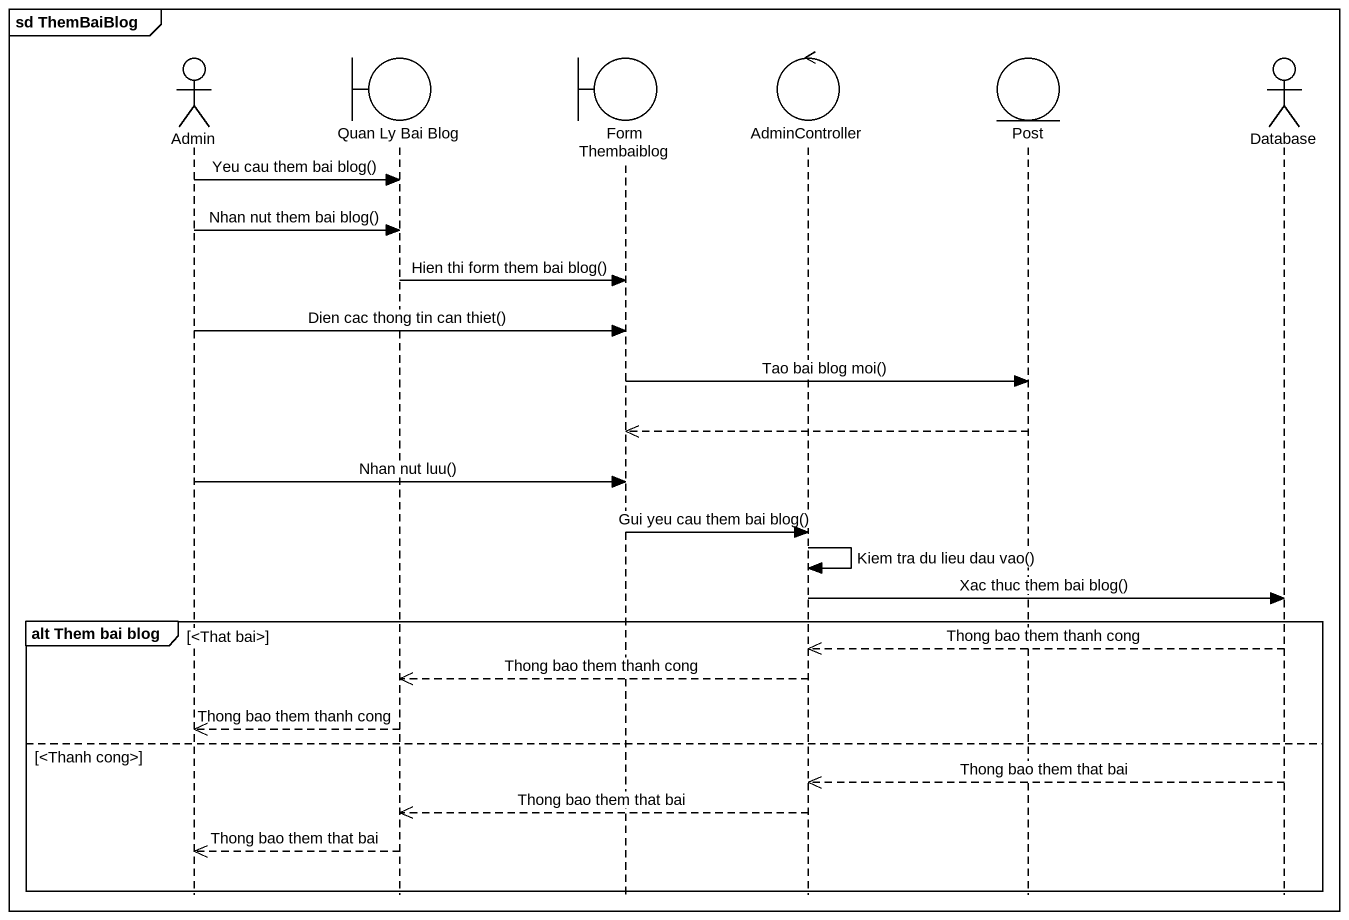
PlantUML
@startuml
mainframe sd ThemBaiBlog
hide footbox
actor Admin
boundary "Quan Ly Bai Blog" as Quan_Ly_Bai_Blog
boundary "Form Thembaiblog" as Form_Thembaiblog
control AdminController
entity Post
actor "Database" as Database_

Admin -> Quan_Ly_Bai_Blog : Yeu cau them bai blog()
Admin -> Quan_Ly_Bai_Blog : Nhan nut them bai blog()
Quan_Ly_Bai_Blog -> Form_Thembaiblog : Hien thi form them bai blog()
Admin -> Form_Thembaiblog : Dien cac thong tin can thiet()
Form_Thembaiblog -> Post : Tao bai blog moi()
Post -->> Form_Thembaiblog
Admin -> Form_Thembaiblog : Nhan nut luu()
Form_Thembaiblog -> AdminController : Gui yeu cau them bai blog()
AdminController -> AdminController : Kiem tra du lieu dau vao()
AdminController -> Database_ : Xac thuc them bai blog()
group alt Them bai blog [<That bai>]
  Database_ -->> AdminController : Thong bao them thanh cong
  AdminController -->> Quan_Ly_Bai_Blog : Thong bao them thanh cong
  Quan_Ly_Bai_Blog -->> Admin : Thong bao them thanh cong
else <Thanh cong>
  Database_ -->> AdminController : Thong bao them that bai
  AdminController -->> Quan_Ly_Bai_Blog : Thong bao them that bai
  Quan_Ly_Bai_Blog -->> Admin : Thong bao them that bai
end
@enduml
